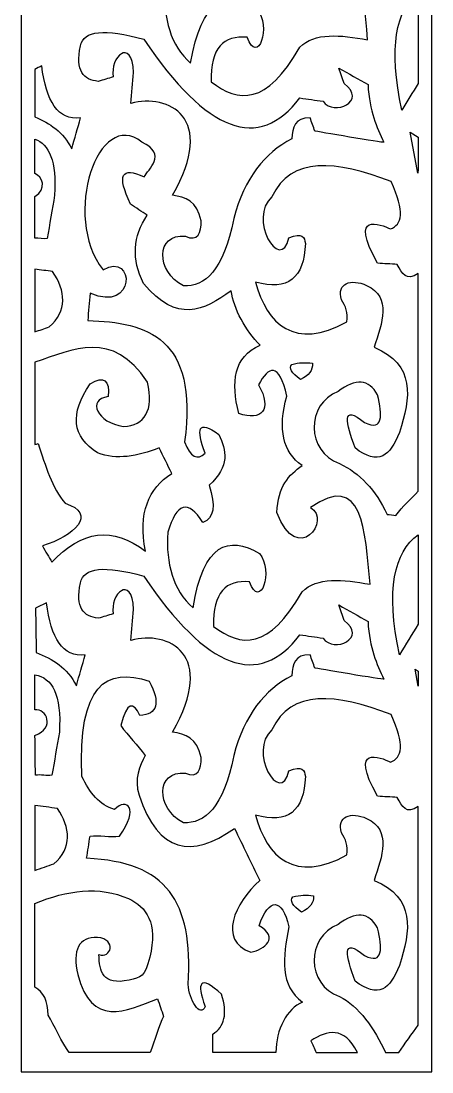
# Model space of a CAD drawing. Header units: centimetres. Extents: x -27 to -23.4, y -9 to 9.
# Drawn here: x -27 to -23.43, y -9 to 0.13 of the extents above; entities that cross this region are included whole.
import ezdxf

# ---------------------------------------------------------------- set-up
doc = ezdxf.new("R2010")
doc.units = ezdxf.units.CM
doc.header["$MEASUREMENT"] = 0
doc.layers.add('layer 1', color=7, linetype='Continuous')

msp = doc.modelspace()

# ---------------------------------------------------------------- linework, layer by layer
at = {"layer": 'layer 1', "color": 250}
for points, knots in [([(-23.42773, -9.00021), (-23.42773, -9.00021), (-26.99914, -9.00021), (-26.99914, -9.00021), (-26.99914, -9.00021), (-26.99914, -9.00021), (-26.99914, 9.00077), (-26.99914, 9.00077), (-26.99914, 9.00077), (-26.99914, 9.00077), (-23.42773, 9.00077), (-23.42773, 9.00077), (-23.42773, 9.00077), (-23.42773, 9.00077), (-23.42773, -9.00021), (-23.42773, -9.00021)], [0, 0, 0, 0, 0.2, 0.2, 0.2, 0.2, 0.4, 0.4, 0.4, 0.4, 0.6, 0.6, 0.6, 0.6, 1, 1, 1, 1]), ([(-24.50391, 0.63568), (-24.04643, 0.95661), (-24.02956, 0.43773), (-23.98691, -0.03162), (-23.98691, -0.03162), (-24.22347, 0.01162), (-24.44678, 0.03345), (-24.57684, -0.09607), (-24.57684, -0.09607), (-24.86477, -0.60609), (-25.11118, -0.5771), (-25.3459, -0.39751), (-25.3459, -0.39751), (-25.35473, -0.10066), (-25.23764, 0.00881), (-25.03433, -0.01003), (-25.03433, -0.01003), (-24.94056, -0.26061), (-24.82028, 0.08134), (-24.94812, 0.23746), (-24.94812, 0.23746), (-25.21779, 0.39341), (-25.43212, 0.32539), (-25.52485, -0.23597), (-25.52485, -0.23597), (-25.70111, -0.07818), (-25.76192, 0.14776), (-25.7437, 0.42031), (-25.7437, 0.42031), (-25.66847, 0.6785), (-25.56688, 0.70726), (-25.43877, 0.50661), (-25.43877, 0.50661), (-25.34145, 0.54228), (-25.32377, 0.64991), (-25.38571, 0.82919), (-25.38571, 0.82919), (-25.20174, 0.9944), (-25.23505, 1.13413), (-25.29952, 1.27042), (-25.29952, 1.27042), (-25.48434, 1.40497), (-25.49914, 1.31891), (-25.41876, 1.10918), (-25.41876, 1.10918), (-25.48733, 1.04101), (-25.54702, 1.07317), (-25.59789, 1.20592), (-25.59789, 1.20592), (-25.47921, 2.11556), (-25.91944, 2.24387), (-26.43975, 2.26053), (-26.43975, 2.26053), (-26.43315, 2.33928), (-26.42652, 2.41834), (-26.41986, 2.49707), (-26.41986, 2.49707), (-26.01987, 2.3215), (-26.02655, 2.86315), (-26.30719, 2.70166), (-26.30719, 2.70166), (-26.66975, 3.16902), (-26.3456, 4.11511), (-25.96911, 3.81006), (-25.96911, 3.81006), (-25.74149, 3.70239), (-25.91831, 3.57319), (-25.94914, 3.50875), (-25.94914, 3.50875), (-26.1481, 3.60192), (-26.18782, 3.52299), (-26.06851, 3.27192), (-26.06851, 3.27192), (-26.01987, 3.23971), (-25.97134, 3.20747), (-25.92264, 3.17505), (-25.92264, 3.17505), (-26.04858, 2.99216), (-26.05967, 2.79495), (-25.95585, 2.58335), (-25.95585, 2.58335), (-25.66147, 2.23175), (-25.43404, 2.34573), (-25.1934, 2.5187), (-25.1934, 2.5187), (-25.17131, 2.36081), (-25.06969, 2.17426), (-24.94153, 2.0452), (-24.94153, 2.0452), (-25.1726, 1.94489), (-25.19674, 1.72609), (-25.12712, 1.45341), (-25.12712, 1.45341), (-24.9291, 1.38247), (-24.83396, 1.48465), (-24.95479, 1.7008), (-24.95479, 1.7008), (-24.87069, 1.86299), (-24.77579, 1.90285), (-24.7094, 1.60412), (-24.7094, 1.60412), (-24.78897, 1.317), (-24.74478, 1.11637), (-24.57684, 1.00138), (-24.57684, 1.00138), (-24.6898, 0.91916), (-24.78924, 0.81883), (-24.79569, 0.5925), (-24.79569, 0.5925), (-24.62017, 0.11712), (-24.31421, 0.5334), (-24.50391, 0.63568)], [0, 0, 0, 0, 0.0344828, 0.0344828, 0.0344828, 0.0344828, 0.0689655, 0.0689655, 0.0689655, 0.0689655, 0.1034483, 0.1034483, 0.1034483, 0.1034483, 0.137931, 0.137931, 0.137931, 0.137931, 0.1724138, 0.1724138, 0.1724138, 0.1724138, 0.2068966, 0.2068966, 0.2068966, 0.2068966, 0.2413793, 0.2413793, 0.2413793, 0.2413793, 0.2758621, 0.2758621, 0.2758621, 0.2758621, 0.3103448, 0.3103448, 0.3103448, 0.3103448, 0.3448276, 0.3448276, 0.3448276, 0.3448276, 0.3793103, 0.3793103, 0.3793103, 0.3793103, 0.4137931, 0.4137931, 0.4137931, 0.4137931, 0.4482759, 0.4482759, 0.4482759, 0.4482759, 0.4827586, 0.4827586, 0.4827586, 0.4827586, 0.5172414, 0.5172414, 0.5172414, 0.5172414, 0.5517241, 0.5517241, 0.5517241, 0.5517241, 0.5862069, 0.5862069, 0.5862069, 0.5862069, 0.6206897, 0.6206897, 0.6206897, 0.6206897, 0.6551724, 0.6551724, 0.6551724, 0.6551724, 0.6896552, 0.6896552, 0.6896552, 0.6896552, 0.7241379, 0.7241379, 0.7241379, 0.7241379, 0.7586207, 0.7586207, 0.7586207, 0.7586207, 0.7931034, 0.7931034, 0.7931034, 0.7931034, 0.8275862, 0.8275862, 0.8275862, 0.8275862, 0.862069, 0.862069, 0.862069, 0.862069, 0.8965517, 0.8965517, 0.8965517, 0.8965517, 0.9310345, 0.9310345, 0.9310345, 0.9310345, 1, 1, 1, 1]), ([(-23.54789, 0.38356), (-23.74077, 0.22348), (-23.80635, -0.09635), (-23.6907, -0.64331), (-23.6907, -0.64331), (-23.64321, -0.56606), (-23.59556, -0.48882), (-23.54789, -0.41157), (-23.54789, -0.41157), (-23.54789, -0.41157), (-23.54789, 0.38356), (-23.54789, 0.38356)], [0, 0, 0, 0, 0.25, 0.25, 0.25, 0.25, 0.5, 0.5, 0.5, 0.5, 1, 1, 1, 1]), ([(-23.84741, -0.92144), (-23.90673, -0.79014), (-23.97192, -0.65576), (-23.98369, -0.42164), (-23.98369, -0.42164), (-24.06843, -0.37372), (-24.1533, -0.32559), (-24.23822, -0.27761), (-24.23822, -0.27761), (-24.22241, -0.32236), (-24.20661, -0.36723), (-24.19079, -0.41203), (-24.19079, -0.41203), (-23.98381, -0.5638), (-24.28054, -0.70239), (-24.37436, -0.56572), (-24.37436, -0.56572), (-24.44153, -0.55617), (-24.50859, -0.54661), (-24.57573, -0.53696), (-24.57573, -0.53696), (-24.93288, -1.00782), (-25.38488, -0.83815), (-25.9315, -0.02752), (-25.9315, -0.02752), (-26.27297, 0.06838), (-26.4565, 0.04933), (-26.48219, -0.08533), (-26.48219, -0.08533), (-26.5286, -0.30307), (-26.45548, -0.38006), (-26.32822, -0.39275), (-26.32822, -0.39275), (-26.28292, -0.37998), (-26.24332, -0.36723), (-26.19797, -0.35441), (-26.19797, -0.35441), (-26.22786, -0.18453), (-26.03894, -0.00102), (-26.0204, -0.31588), (-26.0204, -0.31588), (-26.02818, -0.40563), (-26.03619, -0.49529), (-26.044, -0.58499), (-26.044, -0.58499), (-25.72139, -0.49683), (-25.29285, -0.70042), (-25.68287, -1.38265), (-25.68287, -1.38265), (-25.57029, -1.39839), (-25.46753, -1.43357), (-25.43429, -1.6038), (-25.43429, -1.6038), (-25.42814, -1.70644), (-25.46553, -1.7899), (-25.57037, -1.73828), (-25.57037, -1.73828), (-25.83091, -1.71587), (-25.82889, -2.04253), (-25.58806, -2.17072), (-25.58806, -2.17072), (-25.40055, -2.17727), (-25.24276, -2.03947), (-25.15006, -1.5846), (-25.15006, -1.5846), (-25.05769, -1.23135), (-24.8811, -1.01501), (-24.64676, -0.89262), (-24.64676, -0.89262), (-24.64103, -0.79311), (-24.6194, -0.70647), (-24.48682, -0.7099), (-24.48682, -0.7099), (-24.47308, -0.74849), (-24.45924, -0.78676), (-24.44544, -0.82531), (-24.44544, -0.82531), (-24.44544, -0.82531), (-23.84149, -0.93096), (-23.84741, -0.92144)], [0, 0, 0, 0, 0.047619, 0.047619, 0.047619, 0.047619, 0.0952381, 0.0952381, 0.0952381, 0.0952381, 0.1428571, 0.1428571, 0.1428571, 0.1428571, 0.1904762, 0.1904762, 0.1904762, 0.1904762, 0.2380952, 0.2380952, 0.2380952, 0.2380952, 0.2857143, 0.2857143, 0.2857143, 0.2857143, 0.3333333, 0.3333333, 0.3333333, 0.3333333, 0.3809524, 0.3809524, 0.3809524, 0.3809524, 0.4285714, 0.4285714, 0.4285714, 0.4285714, 0.4761905, 0.4761905, 0.4761905, 0.4761905, 0.5238095, 0.5238095, 0.5238095, 0.5238095, 0.5714286, 0.5714286, 0.5714286, 0.5714286, 0.6190476, 0.6190476, 0.6190476, 0.6190476, 0.6666667, 0.6666667, 0.6666667, 0.6666667, 0.7142857, 0.7142857, 0.7142857, 0.7142857, 0.7619048, 0.7619048, 0.7619048, 0.7619048, 0.8095238, 0.8095238, 0.8095238, 0.8095238, 0.8571429, 0.8571429, 0.8571429, 0.8571429, 0.9047619, 0.9047619, 0.9047619, 0.9047619, 1, 1, 1, 1]), ([(-26.48171, -0.7099), (-26.50741, -0.79962), (-26.53314, -0.8893), (-26.5587, -0.97904), (-26.5587, -0.97904), (-26.63413, -0.83288), (-26.74724, -0.75621), (-26.87886, -0.70224), (-26.87886, -0.70224), (-26.87886, -0.70224), (-26.87886, -0.28856), (-26.87886, -0.28856), (-26.87886, -0.28856), (-26.85895, -0.27841), (-26.83909, -0.26837), (-26.81923, -0.2583), (-26.81923, -0.2583), (-26.78077, -0.56494), (-26.67809, -0.73641), (-26.48171, -0.7099)], [0, 0, 0, 0, 0.1666667, 0.1666667, 0.1666667, 0.1666667, 0.3333333, 0.3333333, 0.3333333, 0.3333333, 0.5, 0.5, 0.5, 0.5, 0.6666667, 0.6666667, 0.6666667, 0.6666667, 1, 1, 1, 1]), ([(-24.48347, -4.09593), (-24.02582, -3.77495), (-24.00916, -4.29375), (-23.96628, -4.76314), (-23.96628, -4.76314), (-24.20293, -4.71971), (-24.42625, -4.69808), (-24.55643, -4.82764), (-24.55643, -4.82764), (-24.84421, -5.33755), (-25.0906, -5.30864), (-25.32542, -5.12901), (-25.32542, -5.12901), (-25.33413, -4.83208), (-25.21706, -4.72267), (-25.01373, -4.74157), (-25.01373, -4.74157), (-24.9201, -4.99213), (-24.79975, -4.6501), (-24.92768, -4.49408), (-24.92768, -4.49408), (-25.19725, -4.33792), (-25.41158, -4.40614), (-25.50441, -4.96754), (-25.50441, -4.96754), (-25.68052, -4.80975), (-25.74131, -4.58376), (-25.7231, -4.31121), (-25.7231, -4.31121), (-25.64806, -4.05287), (-25.54626, -4.02433), (-25.41822, -4.225), (-25.41822, -4.225), (-25.32093, -4.18918), (-25.3033, -4.08153), (-25.36518, -3.90217), (-25.36518, -3.90217), (-25.18114, -3.7371), (-25.21461, -3.59737), (-25.27893, -3.46115), (-25.27893, -3.46115), (-25.46376, -3.32645), (-25.47871, -3.41268), (-25.39835, -3.62245), (-25.39835, -3.62245), (-25.46676, -3.69056), (-25.52646, -3.65835), (-25.57731, -3.52558), (-25.57731, -3.52558), (-25.45863, -2.61592), (-25.89907, -2.48767), (-26.41926, -2.47099), (-26.41926, -2.47099), (-26.4126, -2.39224), (-26.40593, -2.31316), (-26.39934, -2.23441), (-26.39934, -2.23441), (-25.99933, -2.41005), (-26.00597, -1.86842), (-26.28666, -2.02984), (-26.28666, -2.02984), (-26.64919, -1.56239), (-26.32505, -0.61637), (-25.94859, -0.92146), (-25.94859, -0.92146), (-25.72091, -1.02914), (-25.89772, -1.15832), (-25.92867, -1.22277), (-25.92867, -1.22277), (-26.12754, -1.1296), (-26.16731, -1.20837), (-26.048, -1.4596), (-26.048, -1.4596), (-25.99933, -1.49185), (-25.95079, -1.52403), (-25.90214, -1.55637), (-25.90214, -1.55637), (-26.02809, -1.73932), (-26.03915, -1.93659), (-25.93523, -2.14818), (-25.93523, -2.14818), (-25.64083, -2.49975), (-25.41343, -2.38588), (-25.17285, -2.21284), (-25.17285, -2.21284), (-25.15084, -2.37065), (-25.0491, -2.55718), (-24.92103, -2.6863), (-24.92103, -2.6863), (-25.15194, -2.7867), (-25.17629, -3.00543), (-25.10667, -3.27805), (-25.10667, -3.27805), (-24.90868, -3.34905), (-24.81344, -3.24694), (-24.93419, -3.03066), (-24.93419, -3.03066), (-24.8503, -2.86849), (-24.75521, -2.82861), (-24.68901, -3.12738), (-24.68901, -3.12738), (-24.76856, -3.41452), (-24.72427, -3.61524), (-24.55643, -3.73002), (-24.55643, -3.73002), (-24.66921, -3.8124), (-24.76889, -3.91265), (-24.77505, -4.13898), (-24.77505, -4.13898), (-24.59959, -4.6144), (-24.29364, -4.1981), (-24.48347, -4.09593)], [0, 0, 0, 0, 0.0344828, 0.0344828, 0.0344828, 0.0344828, 0.0689655, 0.0689655, 0.0689655, 0.0689655, 0.1034483, 0.1034483, 0.1034483, 0.1034483, 0.137931, 0.137931, 0.137931, 0.137931, 0.1724138, 0.1724138, 0.1724138, 0.1724138, 0.2068966, 0.2068966, 0.2068966, 0.2068966, 0.2413793, 0.2413793, 0.2413793, 0.2413793, 0.2758621, 0.2758621, 0.2758621, 0.2758621, 0.3103448, 0.3103448, 0.3103448, 0.3103448, 0.3448276, 0.3448276, 0.3448276, 0.3448276, 0.3793103, 0.3793103, 0.3793103, 0.3793103, 0.4137931, 0.4137931, 0.4137931, 0.4137931, 0.4482759, 0.4482759, 0.4482759, 0.4482759, 0.4827586, 0.4827586, 0.4827586, 0.4827586, 0.5172414, 0.5172414, 0.5172414, 0.5172414, 0.5517241, 0.5517241, 0.5517241, 0.5517241, 0.5862069, 0.5862069, 0.5862069, 0.5862069, 0.6206897, 0.6206897, 0.6206897, 0.6206897, 0.6551724, 0.6551724, 0.6551724, 0.6551724, 0.6896552, 0.6896552, 0.6896552, 0.6896552, 0.7241379, 0.7241379, 0.7241379, 0.7241379, 0.7586207, 0.7586207, 0.7586207, 0.7586207, 0.7931034, 0.7931034, 0.7931034, 0.7931034, 0.8275862, 0.8275862, 0.8275862, 0.8275862, 0.862069, 0.862069, 0.862069, 0.862069, 0.8965517, 0.8965517, 0.8965517, 0.8965517, 0.9310345, 0.9310345, 0.9310345, 0.9310345, 1, 1, 1, 1]), ([(-26.77186, -1.75746), (-26.75019, -1.63905), (-26.72842, -1.5013), (-26.70675, -1.38265), (-26.70675, -1.38265), (-26.68958, -1.08794), (-26.75468, -0.93886), (-26.87886, -0.89446), (-26.87886, -0.89446), (-26.87886, -0.89446), (-26.87886, -1.19359), (-26.87886, -1.19359), (-26.87886, -1.19359), (-26.80959, -1.21854), (-26.7729, -1.32907), (-26.87886, -1.39221), (-26.87886, -1.39221), (-26.87886, -1.39221), (-26.87886, -1.75488), (-26.87886, -1.75488), (-26.87886, -1.75488), (-26.84312, -1.75567), (-26.80423, -1.76472), (-26.77186, -1.75746)], [0, 0, 0, 0, 0.1428571, 0.1428571, 0.1428571, 0.1428571, 0.2857143, 0.2857143, 0.2857143, 0.2857143, 0.4285714, 0.4285714, 0.4285714, 0.4285714, 0.5714286, 0.5714286, 0.5714286, 0.5714286, 0.7142857, 0.7142857, 0.7142857, 0.7142857, 1, 1, 1, 1]), ([(-23.55106, -1.1905), (-23.55106, -1.1905), (-23.54789, -1.15201), (-23.54789, -1.15201), (-23.54789, -1.15201), (-23.54789, -1.15201), (-23.54789, -0.87906), (-23.54789, -0.87906), (-23.54789, -0.87906), (-23.54789, -0.87906), (-23.61618, -0.83485), (-23.61618, -0.83485), (-23.61618, -0.83485), (-23.61618, -0.83485), (-23.55106, -1.1905), (-23.55106, -1.1905)], [0, 0, 0, 0, 0.2, 0.2, 0.2, 0.2, 0.4, 0.4, 0.4, 0.4, 0.6, 0.6, 0.6, 0.6, 1, 1, 1, 1]), ([(-23.54789, -3.95438), (-23.61033, -4.02701), (-23.68559, -4.08269), (-23.74083, -4.16457), (-23.74083, -4.16457), (-23.76647, -4.16137), (-23.79218, -4.15805), (-23.81785, -4.15497), (-23.81785, -4.15497), (-23.91649, -3.94346), (-24.05466, -3.79614), (-24.23229, -3.71285), (-24.23229, -3.71285), (-24.52042, -3.61365), (-24.52431, -3.19393), (-24.2441, -3.0883), (-24.2441, -3.0883), (-24.09025, -2.96967), (-23.9757, -2.9793), (-23.90069, -3.11708), (-23.90069, -3.11708), (-23.86105, -3.29352), (-23.84688, -3.43803), (-24.0132, -3.35738), (-24.0132, -3.35738), (-24.21916, -3.18974), (-24.17549, -3.35994), (-24.09613, -3.57832), (-24.09613, -3.57832), (-23.89263, -3.7348), (-23.78817, -3.6466), (-23.7113, -3.44377), (-23.7113, -3.44377), (-23.61188, -3.13916), (-23.57004, -2.85405), (-23.93036, -2.70376), (-23.93036, -2.70376), (-23.86147, -2.49178), (-23.77446, -2.27311), (-23.99548, -2.16558), (-23.99548, -2.16558), (-24.13239, -2.10472), (-24.25745, -2.14634), (-24.21456, -2.29047), (-24.21456, -2.29047), (-24.17765, -2.34314), (-24.15674, -2.4044), (-24.1672, -2.48273), (-24.1672, -2.48273), (-24.62044, -2.73301), (-24.86347, -2.50231), (-24.96057, -2.13676), (-24.96057, -2.13676), (-24.68237, -2.21688), (-24.53823, -2.10472), (-24.52829, -1.80037), (-24.52829, -1.80037), (-24.5341, -1.74581), (-24.55375, -1.70416), (-24.67033, -1.75226), (-24.67033, -1.75226), (-24.74718, -2.06907), (-25.03115, -1.57472), (-24.81847, -1.39684), (-24.81847, -1.39684), (-24.6558, -1.0407), (-24.26097, -1.07999), (-23.78232, -1.26218), (-23.78232, -1.26218), (-23.65987, -1.5297), (-23.68957, -1.63865), (-23.78818, -1.67546), (-23.78818, -1.67546), (-23.87654, -1.63459), (-24.15517, -1.52099), (-23.90069, -1.97326), (-23.90069, -1.97326), (-23.84353, -1.97666), (-23.78627, -1.97975), (-23.72901, -1.98303), (-23.72901, -1.98303), (-23.69013, -2.06148), (-23.64918, -2.13488), (-23.54789, -2.06177), (-23.54789, -2.06177), (-23.54789, -2.06177), (-23.54789, -3.95438), (-23.54789, -3.95438)], [0, 0, 0, 0, 0.0434783, 0.0434783, 0.0434783, 0.0434783, 0.0869565, 0.0869565, 0.0869565, 0.0869565, 0.1304348, 0.1304348, 0.1304348, 0.1304348, 0.173913, 0.173913, 0.173913, 0.173913, 0.2173913, 0.2173913, 0.2173913, 0.2173913, 0.2608696, 0.2608696, 0.2608696, 0.2608696, 0.3043478, 0.3043478, 0.3043478, 0.3043478, 0.3478261, 0.3478261, 0.3478261, 0.3478261, 0.3913043, 0.3913043, 0.3913043, 0.3913043, 0.4347826, 0.4347826, 0.4347826, 0.4347826, 0.4782609, 0.4782609, 0.4782609, 0.4782609, 0.5217391, 0.5217391, 0.5217391, 0.5217391, 0.5652174, 0.5652174, 0.5652174, 0.5652174, 0.6086957, 0.6086957, 0.6086957, 0.6086957, 0.6521739, 0.6521739, 0.6521739, 0.6521739, 0.6956522, 0.6956522, 0.6956522, 0.6956522, 0.7391304, 0.7391304, 0.7391304, 0.7391304, 0.7826087, 0.7826087, 0.7826087, 0.7826087, 0.826087, 0.826087, 0.826087, 0.826087, 0.8695652, 0.8695652, 0.8695652, 0.8695652, 0.9130435, 0.9130435, 0.9130435, 0.9130435, 1, 1, 1, 1]), ([(-26.87886, -2.02437), (-26.82748, -2.03154), (-26.7759, -2.03862), (-26.72444, -2.04587), (-26.72444, -2.04587), (-26.60899, -2.2117), (-26.59555, -2.39076), (-26.75414, -2.52629), (-26.75414, -2.52629), (-26.79564, -2.54075), (-26.83721, -2.55515), (-26.87886, -2.56978), (-26.87886, -2.56978), (-26.87886, -2.56978), (-26.87886, -2.02437), (-26.87886, -2.02437)], [0, 0, 0, 0, 0.2, 0.2, 0.2, 0.2, 0.4, 0.4, 0.4, 0.4, 0.6, 0.6, 0.6, 0.6, 1, 1, 1, 1]), ([(-25.91778, -4.47412), (-26.20094, -4.25905), (-26.47199, -4.29123), (-26.73084, -4.57053), (-26.73084, -4.57053), (-26.75817, -4.5236), (-26.78566, -4.47662), (-26.81306, -4.42967), (-26.81306, -4.42967), (-26.53417, -4.34344), (-26.33199, -4.1485), (-26.61671, -4.05884), (-26.61671, -4.05884), (-26.72842, -3.9275), (-26.78746, -3.73177), (-26.84954, -3.53983), (-26.84954, -3.53983), (-26.8594, -3.54288), (-26.8691, -3.5456), (-26.87886, -3.54861), (-26.87886, -3.54861), (-26.87886, -3.54861), (-26.87886, -2.83172), (-26.87886, -2.83172), (-26.87886, -2.83172), (-26.54522, -2.72626), (-26.20801, -2.54179), (-25.8994, -3.00605), (-25.8994, -3.00605), (-25.84764, -3.25324), (-25.91778, -3.38166), (-26.10964, -3.39156), (-26.10964, -3.39156), (-26.33493, -3.36128), (-26.43083, -3.15424), (-26.24203, -3.13218), (-26.24203, -3.13218), (-26.22683, -2.98613), (-26.27864, -2.94912), (-26.39734, -3.02093), (-26.39734, -3.02093), (-26.57705, -3.28039), (-26.55565, -3.48047), (-26.33336, -3.62158), (-26.33336, -3.62158), (-26.16895, -3.68445), (-25.98776, -3.65231), (-25.79891, -3.57694), (-25.79891, -3.57694), (-25.7624, -3.65116), (-25.7259, -3.72537), (-25.6893, -3.7995), (-25.6893, -3.7995), (-25.89105, -3.93164), (-25.98399, -4.14424), (-25.91778, -4.47412)], [0, 0, 0, 0, 0.0666667, 0.0666667, 0.0666667, 0.0666667, 0.1333333, 0.1333333, 0.1333333, 0.1333333, 0.2, 0.2, 0.2, 0.2, 0.2666667, 0.2666667, 0.2666667, 0.2666667, 0.3333333, 0.3333333, 0.3333333, 0.3333333, 0.4, 0.4, 0.4, 0.4, 0.4666667, 0.4666667, 0.4666667, 0.4666667, 0.5333333, 0.5333333, 0.5333333, 0.5333333, 0.6, 0.6, 0.6, 0.6, 0.6666667, 0.6666667, 0.6666667, 0.6666667, 0.7333333, 0.7333333, 0.7333333, 0.7333333, 0.8, 0.8, 0.8, 0.8, 0.8666667, 0.8666667, 0.8666667, 0.8666667, 1, 1, 1, 1]), ([(-24.46612, -2.84271), (-24.5259, -2.83318), (-24.58569, -2.83626), (-24.6454, -2.85212), (-24.6454, -2.85212), (-24.6744, -2.88321), (-24.64937, -2.92717), (-24.57029, -2.98348), (-24.57029, -2.98348), (-24.49698, -2.94904), (-24.4622, -2.90216), (-24.46612, -2.84271)], [0, 0, 0, 0, 0.25, 0.25, 0.25, 0.25, 0.5, 0.5, 0.5, 0.5, 1, 1, 1, 1]), ([(-23.54789, -4.33183), (-23.75655, -4.48611), (-23.83081, -4.80892), (-23.7113, -5.37481), (-23.7113, -5.37481), (-23.65687, -5.28636), (-23.60238, -5.19807), (-23.54789, -5.10981), (-23.54789, -5.10981), (-23.54789, -5.10981), (-23.54789, -4.33183), (-23.54789, -4.33183)], [0, 0, 0, 0, 0.25, 0.25, 0.25, 0.25, 0.5, 0.5, 0.5, 0.5, 1, 1, 1, 1]), ([(-23.84741, -5.58621), (-23.90673, -5.45502), (-23.97192, -5.32063), (-23.98369, -5.08646), (-23.98369, -5.08646), (-24.06843, -5.03836), (-24.1533, -4.99036), (-24.23822, -4.9424), (-24.23822, -4.9424), (-24.22241, -4.98723), (-24.20661, -5.03195), (-24.19079, -5.07695), (-24.19079, -5.07695), (-23.98381, -5.22873), (-24.28054, -5.36726), (-24.37436, -5.23059), (-24.37436, -5.23059), (-24.44153, -5.22112), (-24.50859, -5.21131), (-24.57573, -5.20186), (-24.57573, -5.20186), (-24.93288, -5.67269), (-25.38488, -5.50297), (-25.9315, -4.69239), (-25.9315, -4.69239), (-26.27297, -4.59628), (-26.4565, -4.61557), (-26.48219, -4.75007), (-26.48219, -4.75007), (-26.5286, -4.96798), (-26.45548, -5.04481), (-26.32822, -5.0576), (-26.32822, -5.0576), (-26.28292, -5.04481), (-26.24332, -5.03195), (-26.19797, -5.01935), (-26.19797, -5.01935), (-26.22786, -4.84938), (-26.03894, -4.66594), (-26.0204, -4.98078), (-26.0204, -4.98078), (-26.02818, -5.07052), (-26.03619, -5.1602), (-26.044, -5.2499), (-26.044, -5.2499), (-25.72139, -5.16174), (-25.29285, -5.36531), (-25.68287, -6.04746), (-25.68287, -6.04746), (-25.57029, -6.06328), (-25.46753, -6.09849), (-25.43429, -6.26846), (-25.43429, -6.26846), (-25.42814, -6.37135), (-25.46553, -6.45465), (-25.57037, -6.40313), (-25.57037, -6.40313), (-25.83091, -6.38087), (-25.82889, -6.70747), (-25.58806, -6.83548), (-25.58806, -6.83548), (-25.40055, -6.84193), (-25.24276, -6.70425), (-25.15006, -6.24943), (-25.15006, -6.24943), (-25.05769, -5.89608), (-24.8811, -5.67988), (-24.64676, -5.5573), (-24.64676, -5.5573), (-24.64103, -5.458), (-24.6194, -5.3714), (-24.48682, -5.37481), (-24.48682, -5.37481), (-24.47308, -5.41332), (-24.45924, -5.45167), (-24.44544, -5.49022), (-24.44544, -5.49022), (-24.44544, -5.49022), (-23.84149, -5.59587), (-23.84741, -5.58621)], [0, 0, 0, 0, 0.047619, 0.047619, 0.047619, 0.047619, 0.0952381, 0.0952381, 0.0952381, 0.0952381, 0.1428571, 0.1428571, 0.1428571, 0.1428571, 0.1904762, 0.1904762, 0.1904762, 0.1904762, 0.2380952, 0.2380952, 0.2380952, 0.2380952, 0.2857143, 0.2857143, 0.2857143, 0.2857143, 0.3333333, 0.3333333, 0.3333333, 0.3333333, 0.3809524, 0.3809524, 0.3809524, 0.3809524, 0.4285714, 0.4285714, 0.4285714, 0.4285714, 0.4761905, 0.4761905, 0.4761905, 0.4761905, 0.5238095, 0.5238095, 0.5238095, 0.5238095, 0.5714286, 0.5714286, 0.5714286, 0.5714286, 0.6190476, 0.6190476, 0.6190476, 0.6190476, 0.6666667, 0.6666667, 0.6666667, 0.6666667, 0.7142857, 0.7142857, 0.7142857, 0.7142857, 0.7619048, 0.7619048, 0.7619048, 0.7619048, 0.8095238, 0.8095238, 0.8095238, 0.8095238, 0.8571429, 0.8571429, 0.8571429, 0.8571429, 0.9047619, 0.9047619, 0.9047619, 0.9047619, 1, 1, 1, 1]), ([(-26.44071, -5.37481), (-26.4664, -5.46451), (-26.49195, -5.55421), (-26.51762, -5.64398), (-26.51762, -5.64398), (-26.5986, -5.48703), (-26.72303, -5.41027), (-26.86696, -5.35555), (-26.86696, -5.35555), (-26.86907, -5.22749), (-26.87092, -5.09926), (-26.87291, -4.97122), (-26.87291, -4.97122), (-26.84141, -4.95508), (-26.80982, -4.93916), (-26.77821, -4.9232), (-26.77821, -4.9232), (-26.7397, -5.22985), (-26.63705, -5.40131), (-26.44071, -5.37481)], [0, 0, 0, 0, 0.1666667, 0.1666667, 0.1666667, 0.1666667, 0.3333333, 0.3333333, 0.3333333, 0.3333333, 0.5, 0.5, 0.5, 0.5, 0.6666667, 0.6666667, 0.6666667, 0.6666667, 1, 1, 1, 1]), ([(-24.78385, -8.83043), (-24.78364, -8.62773), (-24.68985, -8.45287), (-24.55195, -8.3925), (-24.55195, -8.3925), (-24.74997, -8.25505), (-24.72604, -8.00498), (-24.67033, -7.7389), (-24.67033, -7.7389), (-24.73184, -7.48348), (-24.84253, -7.4831), (-24.93094, -7.72938), (-24.93094, -7.72938), (-24.75067, -7.83539), (-24.88125, -7.93456), (-25.00194, -7.95994), (-25.00194, -7.95994), (-25.29333, -7.85457), (-25.14094, -7.53598), (-24.92503, -7.33535), (-24.92503, -7.33535), (-24.99799, -7.18475), (-25.07101, -7.03415), (-25.1441, -6.88357), (-25.1441, -6.88357), (-25.51658, -7.14802), (-25.80571, -7.09989), (-25.97296, -6.59541), (-25.97296, -6.59541), (-26.01857, -6.45427), (-25.9692, -6.33889), (-25.91968, -6.24943), (-25.91968, -6.24943), (-25.98672, -6.15638), (-26.06572, -6.08271), (-26.13284, -5.98988), (-26.13284, -5.98988), (-26.07748, -5.77882), (-26.0223, -5.78132), (-25.96709, -5.90335), (-25.96709, -5.90335), (-25.81307, -5.89371), (-25.78549, -5.79453), (-25.88416, -5.60538), (-25.88416, -5.60538), (-26.25914, -5.47726), (-26.50587, -5.63746), (-26.47027, -6.43198), (-26.47027, -6.43198), (-26.4032, -6.57294), (-26.3164, -6.6818), (-26.18609, -6.7203), (-26.18609, -6.7203), (-26.08384, -6.61155), (-25.96311, -6.70594), (-26.14471, -6.95092), (-26.14471, -6.95092), (-26.2256, -6.96375), (-26.31831, -6.93802), (-26.39919, -6.95092), (-26.39919, -6.95092), (-26.40911, -7.01489), (-26.41901, -7.07906), (-26.42893, -7.14311), (-26.42893, -7.14311), (-25.72946, -7.1764), (-25.50396, -7.51355), (-25.54678, -8.23881), (-25.54678, -8.23881), (-25.54012, -8.36915), (-25.43992, -8.53674), (-25.39863, -8.43084), (-25.39863, -8.43084), (-25.47954, -8.22266), (-25.44405, -8.14898), (-25.2566, -8.32519), (-25.2566, -8.32519), (-25.20328, -8.49172), (-25.22881, -8.60713), (-25.33353, -8.67116), (-25.33353, -8.67116), (-25.33353, -8.70383), (-25.33353, -8.77374), (-25.33353, -8.83043), (-25.33353, -8.83043), (-25.33353, -8.83043), (-24.78385, -8.83043), (-24.78385, -8.83043)], [0, 0, 0, 0, 0.0434783, 0.0434783, 0.0434783, 0.0434783, 0.0869565, 0.0869565, 0.0869565, 0.0869565, 0.1304348, 0.1304348, 0.1304348, 0.1304348, 0.173913, 0.173913, 0.173913, 0.173913, 0.2173913, 0.2173913, 0.2173913, 0.2173913, 0.2608696, 0.2608696, 0.2608696, 0.2608696, 0.3043478, 0.3043478, 0.3043478, 0.3043478, 0.3478261, 0.3478261, 0.3478261, 0.3478261, 0.3913043, 0.3913043, 0.3913043, 0.3913043, 0.4347826, 0.4347826, 0.4347826, 0.4347826, 0.4782609, 0.4782609, 0.4782609, 0.4782609, 0.5217391, 0.5217391, 0.5217391, 0.5217391, 0.5652174, 0.5652174, 0.5652174, 0.5652174, 0.6086957, 0.6086957, 0.6086957, 0.6086957, 0.6521739, 0.6521739, 0.6521739, 0.6521739, 0.6956522, 0.6956522, 0.6956522, 0.6956522, 0.7391304, 0.7391304, 0.7391304, 0.7391304, 0.7826087, 0.7826087, 0.7826087, 0.7826087, 0.826087, 0.826087, 0.826087, 0.826087, 0.8695652, 0.8695652, 0.8695652, 0.8695652, 0.9130435, 0.9130435, 0.9130435, 0.9130435, 1, 1, 1, 1]), ([(-26.73084, -6.4224), (-26.70914, -6.30377), (-26.68739, -6.16605), (-26.66571, -6.04746), (-26.66571, -6.04746), (-26.6467, -5.72186), (-26.72816, -5.57398), (-26.87886, -5.54869), (-26.87886, -5.54869), (-26.87886, -5.54869), (-26.87886, -5.85434), (-26.87886, -5.85434), (-26.87886, -5.85434), (-26.77852, -5.83964), (-26.69815, -6.01027), (-26.87886, -6.07643), (-26.87886, -6.07643), (-26.87291, -6.195), (-26.87886, -6.30377), (-26.87291, -6.4224), (-26.87291, -6.4224), (-26.82945, -6.41271), (-26.77423, -6.43198), (-26.73084, -6.4224)], [0, 0, 0, 0, 0.1428571, 0.1428571, 0.1428571, 0.1428571, 0.2857143, 0.2857143, 0.2857143, 0.2857143, 0.4285714, 0.4285714, 0.4285714, 0.4285714, 0.5714286, 0.5714286, 0.5714286, 0.5714286, 0.7142857, 0.7142857, 0.7142857, 0.7142857, 1, 1, 1, 1]), ([(-23.54789, -5.51748), (-23.54789, -5.51748), (-23.57517, -5.49976), (-23.57517, -5.49976), (-23.57517, -5.49976), (-23.57517, -5.49976), (-23.54789, -5.64776), (-23.54789, -5.64776), (-23.54789, -5.64776), (-23.54789, -5.64776), (-23.54789, -5.51748), (-23.54789, -5.51748)], [0, 0, 0, 0, 0.25, 0.25, 0.25, 0.25, 0.5, 0.5, 0.5, 0.5, 1, 1, 1, 1]), ([(-23.54789, -8.59201), (-23.60118, -8.6685), (-23.66386, -8.75551), (-23.71533, -8.83043), (-23.71533, -8.83043), (-23.71533, -8.83043), (-23.83102, -8.83043), (-23.83102, -8.83043), (-23.83102, -8.83043), (-23.92861, -8.62768), (-24.06244, -8.42396), (-24.23229, -8.3445), (-24.23229, -8.3445), (-24.52042, -8.24503), (-24.52431, -7.82547), (-24.2441, -7.71972), (-24.2441, -7.71972), (-24.09025, -7.60116), (-23.9757, -7.61088), (-23.90069, -7.74861), (-23.90069, -7.74861), (-23.86105, -7.92515), (-23.84688, -8.06962), (-24.0132, -7.98876), (-24.0132, -7.98876), (-24.21916, -7.82133), (-24.17549, -7.9914), (-24.09613, -8.20978), (-24.09613, -8.20978), (-23.89263, -8.36619), (-23.78817, -8.2781), (-23.7113, -8.07533), (-23.7113, -8.07533), (-23.61188, -7.77066), (-23.57004, -7.48559), (-23.93036, -7.33535), (-23.93036, -7.33535), (-23.86147, -7.12315), (-23.77446, -6.90465), (-23.99548, -6.79719), (-23.99548, -6.79719), (-24.13239, -6.73627), (-24.25745, -6.77792), (-24.21456, -6.9221), (-24.21456, -6.9221), (-24.17765, -6.97473), (-24.15674, -7.03599), (-24.1672, -7.11438), (-24.1672, -7.11438), (-24.62044, -7.36455), (-24.86347, -7.13368), (-24.96057, -6.76839), (-24.96057, -6.76839), (-24.68237, -6.84832), (-24.53823, -6.73627), (-24.52829, -6.43198), (-24.52829, -6.43198), (-24.5341, -6.37744), (-24.55375, -6.33543), (-24.67033, -6.38391), (-24.67033, -6.38391), (-24.74718, -6.70068), (-25.03115, -6.20612), (-24.81847, -6.02828), (-24.81847, -6.02828), (-24.6558, -5.67216), (-24.26097, -5.71141), (-23.78232, -5.89371), (-23.78232, -5.89371), (-23.65987, -6.16131), (-23.68957, -6.27028), (-23.78818, -6.30701), (-23.78818, -6.30701), (-23.87654, -6.26622), (-24.15517, -6.15243), (-23.90069, -6.60489), (-23.90069, -6.60489), (-23.84353, -6.60802), (-23.78627, -6.61134), (-23.72901, -6.61461), (-23.72901, -6.61461), (-23.69013, -6.69283), (-23.64918, -6.76655), (-23.54789, -6.69319), (-23.54789, -6.69319), (-23.54789, -6.69319), (-23.54789, -8.59201), (-23.54789, -8.59201)], [0, 0, 0, 0, 0.0434783, 0.0434783, 0.0434783, 0.0434783, 0.0869565, 0.0869565, 0.0869565, 0.0869565, 0.1304348, 0.1304348, 0.1304348, 0.1304348, 0.173913, 0.173913, 0.173913, 0.173913, 0.2173913, 0.2173913, 0.2173913, 0.2173913, 0.2608696, 0.2608696, 0.2608696, 0.2608696, 0.3043478, 0.3043478, 0.3043478, 0.3043478, 0.3478261, 0.3478261, 0.3478261, 0.3478261, 0.3913043, 0.3913043, 0.3913043, 0.3913043, 0.4347826, 0.4347826, 0.4347826, 0.4347826, 0.4782609, 0.4782609, 0.4782609, 0.4782609, 0.5217391, 0.5217391, 0.5217391, 0.5217391, 0.5652174, 0.5652174, 0.5652174, 0.5652174, 0.6086957, 0.6086957, 0.6086957, 0.6086957, 0.6521739, 0.6521739, 0.6521739, 0.6521739, 0.6956522, 0.6956522, 0.6956522, 0.6956522, 0.7391304, 0.7391304, 0.7391304, 0.7391304, 0.7826087, 0.7826087, 0.7826087, 0.7826087, 0.826087, 0.826087, 0.826087, 0.826087, 0.8695652, 0.8695652, 0.8695652, 0.8695652, 0.9130435, 0.9130435, 0.9130435, 0.9130435, 1, 1, 1, 1]), ([(-26.87886, -7.24878), (-26.87886, -7.2484), (-26.87886, -7.24802), (-26.87886, -7.24764), (-26.87886, -7.24764), (-26.87886, -7.24764), (-26.87886, -6.68338), (-26.87886, -6.68338), (-26.87886, -6.68338), (-26.81371, -6.6925), (-26.74856, -6.70155), (-26.68346, -6.71051), (-26.68346, -6.71051), (-26.56795, -6.87653), (-26.55455, -7.05566), (-26.71308, -7.19118), (-26.71308, -7.19118), (-26.76833, -7.2104), (-26.82356, -7.22964), (-26.87886, -7.24878)], [0, 0, 0, 0, 0.1666667, 0.1666667, 0.1666667, 0.1666667, 0.3333333, 0.3333333, 0.3333333, 0.3333333, 0.5, 0.5, 0.5, 0.5, 0.6666667, 0.6666667, 0.6666667, 0.6666667, 1, 1, 1, 1]), ([(-25.75979, -8.51745), (-25.77765, -8.46609), (-25.79537, -8.41487), (-25.81307, -8.36357), (-25.81307, -8.36357), (-26.09433, -8.47285), (-26.38559, -8.61815), (-26.50583, -8.1522), (-26.50583, -8.1522), (-26.55467, -7.94476), (-26.49753, -7.82217), (-26.33412, -7.83118), (-26.33412, -7.83118), (-26.16428, -7.8449), (-26.21616, -8.02086), (-26.32234, -7.97924), (-26.32234, -7.97924), (-26.31879, -8.12803), (-26.2904, -8.24991), (-26.0606, -8.20252), (-26.0606, -8.20252), (-25.95696, -8.18117), (-25.92138, -8.17218), (-25.8806, -8.00329), (-25.8806, -8.00329), (-25.80878, -7.706), (-25.90812, -7.56517), (-26.06593, -7.49399), (-26.06593, -7.49399), (-26.31787, -7.38048), (-26.60336, -7.42044), (-26.87886, -7.53715), (-26.87886, -7.53715), (-26.87886, -7.53719), (-26.87886, -7.53749), (-26.87886, -7.53749), (-26.87886, -7.53749), (-26.87886, -7.53749), (-26.87886, -8.26355), (-26.87886, -8.26355), (-26.87886, -8.26355), (-26.80262, -8.3036), (-26.76416, -8.38455), (-26.76405, -8.50686), (-26.76405, -8.50686), (-26.71385, -8.58859), (-26.64333, -8.74951), (-26.57979, -8.83043), (-26.57979, -8.83043), (-26.57979, -8.83043), (-25.8768, -8.83043), (-25.8768, -8.83043), (-25.8768, -8.83043), (-25.83664, -8.73288), (-25.80394, -8.59161), (-25.75979, -8.51745)], [0, 0, 0, 0, 0.0666667, 0.0666667, 0.0666667, 0.0666667, 0.1333333, 0.1333333, 0.1333333, 0.1333333, 0.2, 0.2, 0.2, 0.2, 0.2666667, 0.2666667, 0.2666667, 0.2666667, 0.3333333, 0.3333333, 0.3333333, 0.3333333, 0.4, 0.4, 0.4, 0.4, 0.4666667, 0.4666667, 0.4666667, 0.4666667, 0.5333333, 0.5333333, 0.5333333, 0.5333333, 0.6, 0.6, 0.6, 0.6, 0.6666667, 0.6666667, 0.6666667, 0.6666667, 0.7333333, 0.7333333, 0.7333333, 0.7333333, 0.8, 0.8, 0.8, 0.8, 0.8666667, 0.8666667, 0.8666667, 0.8666667, 1, 1, 1, 1]), ([(-24.45675, -7.46978), (-24.51651, -7.46035), (-24.57626, -7.4636), (-24.63605, -7.47921), (-24.63605, -7.47921), (-24.66502, -7.51061), (-24.64001, -7.55444), (-24.56089, -7.61067), (-24.56089, -7.61067), (-24.48758, -7.57614), (-24.4528, -7.52924), (-24.45675, -7.46978)], [0, 0, 0, 0, 0.25, 0.25, 0.25, 0.25, 0.5, 0.5, 0.5, 0.5, 1, 1, 1, 1]), ([(-24.43426, -8.83043), (-24.44981, -8.7988), (-24.46537, -8.75703), (-24.48092, -8.72868), (-24.48092, -8.72868), (-24.33539, -8.63631), (-24.19339, -8.60146), (-24.07588, -8.83043), (-24.07588, -8.83043), (-24.07588, -8.83043), (-24.43426, -8.83043), (-24.43426, -8.83043)], [0, 0, 0, 0, 0.25, 0.25, 0.25, 0.25, 0.5, 0.5, 0.5, 0.5, 1, 1, 1, 1])]:
    msp.add_open_spline(points, degree=3, knots=knots, dxfattribs=at)

doc.saveas('drawing.dxf')
